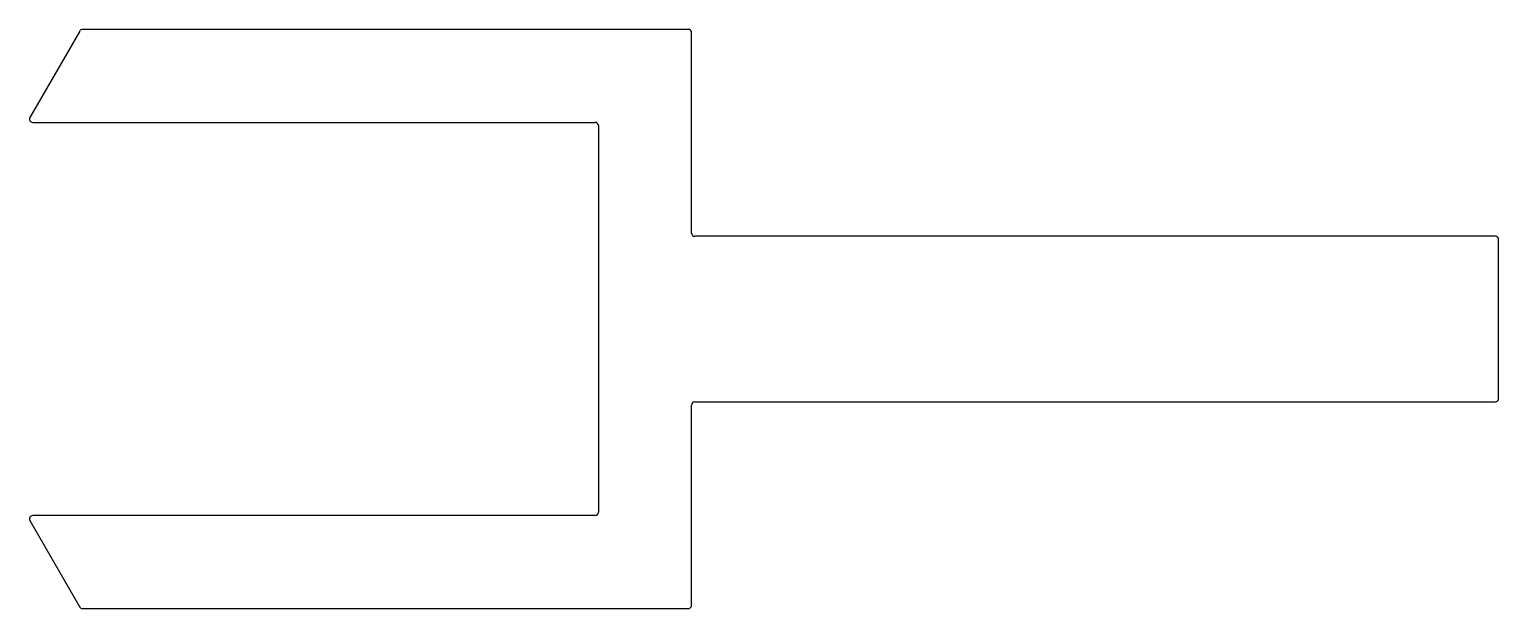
# Model space of a CAD drawing. Extents: x -52 to 61, y 12 to 56.
import ezdxf

# ---------------------------------------------------------------- set-up
doc = ezdxf.new("R2010")
doc.units = 0
doc.layers.get('0').update_dxf_attribs({"linetype": 'CONTINUOUS'})

msp = doc.modelspace()

# ---------------------------------------------------------------- linework, layer by layer
for p, q in [((-48.31, 55.92), (-52.15, 49.28)), ((-1.63, 56.05), (-48.1, 56.05)), ((-1.38, 40.42), (-1.38, 55.8)), ((-51.93, 48.91), (-8.78, 48.91)), ((-8.53, 48.66), (-8.53, 18.99)), ((60.28, 40.17), (-1.13, 40.17)), ((60.53, 27.72), (60.53, 39.92)), ((-1.38, 11.85), (-1.38, 27.22)), ((-1.13, 27.47), (60.28, 27.47)), ((-52.15, 18.37), (-48.31, 11.72)), ((-8.78, 18.74), (-51.93, 18.74)), ((-48.1, 11.6), (-1.63, 11.6))]:
    msp.add_line(p, q)
for centre, start, end in [((-48.1, 55.8), 90, 150), ((-1.63, 55.8), 0, 90), ((-51.93, 49.16), 150, 270), ((-8.78, 48.66), 0, 90), ((-1.13, 40.42), 180, 270), ((60.28, 39.92), 0, 90), ((-1.13, 27.22), 90, 180), ((60.28, 27.72), 270, 0), ((-51.93, 18.49), 90, 210), ((-8.78, 18.99), 270, 0), ((-48.1, 11.85), 210, 270), ((-1.63, 11.85), 270, 0)]:
    msp.add_arc(centre, 0.25, start, end)

doc.saveas('drawing.dxf')
